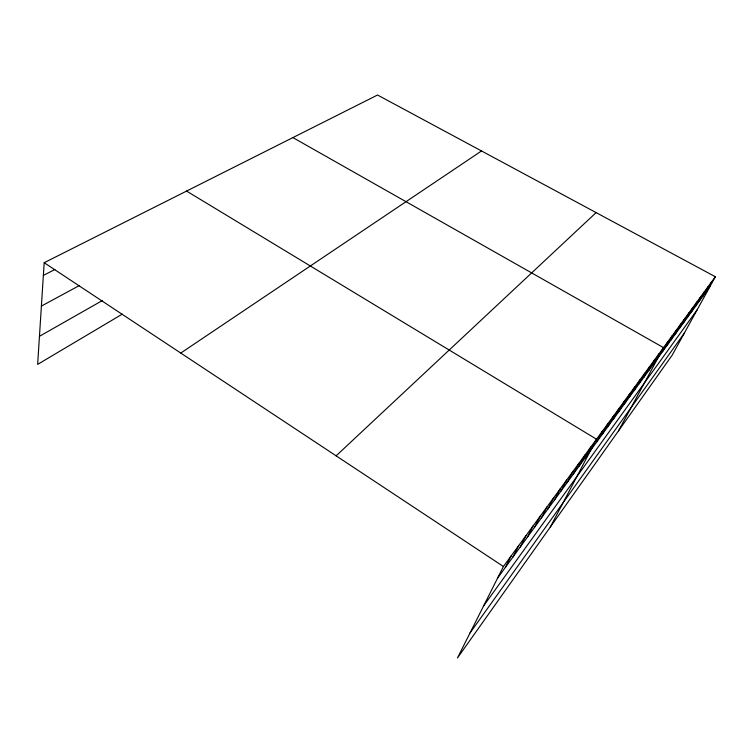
<?xml version="1.0" encoding="UTF-8"?>
<svg xmlns="http://www.w3.org/2000/svg" width="753" height="753" viewBox="0 0 753 753"><rect width="100%" height="100%" fill="white"/><g stroke="black" fill="none" stroke-linecap="round" stroke-linejoin="round"><path stroke-width="1.13" d="M715.35 276.746L503.418 566.501L457.457 657.981L672.222 355.105L715.35 276.746L377.535 95.019L44.182 262.703L37.65 364.386L122.287 314.133M505.329 567.461L511.155 555.93M512.868 557.126L518.685 545.624M520.219 547.026L526.046 535.571M527.392 537.181L533.218 525.754M534.395 527.561L540.23 516.182M541.238 518.168L547.073 506.825M547.92 508.981L553.756 497.686M554.462 500.011L560.288 488.753M560.844 491.248L566.67 480.028M567.094 482.673L572.901 471.5M573.193 474.286L579.01 463.161M579.17 466.088L584.968 455.01M585.015 458.059L590.804 447.028M550.264 527.1L596.517 439.215L186.575 191.074M596.592 442.171L602.362 431.234M602.315 434.312L608.066 423.431M607.916 426.622L613.657 415.788M613.394 419.092L619.126 408.314M618.759 411.731L624.472 401.001M624.011 404.512L629.715 393.838M629.16 397.452L634.845 386.826M634.195 390.534L639.862 379.954M639.137 383.748L644.784 373.224M643.975 377.112L649.604 366.636M648.719 370.598L654.329 360.179M653.369 364.207L658.96 353.844M618.514 430.838L663.506 347.632L292.908 137.592M662.395 351.811L667.958 341.551M666.782 345.787L672.325 335.574M671.092 339.876L676.608 329.72M675.309 334.078L680.806 323.969M679.46 328.393L684.938 318.331M683.526 322.802L688.986 312.796M687.517 317.324L692.958 307.365M691.442 311.94L696.854 302.028M695.292 306.65L700.695 296.795M699.076 301.454L704.45 291.646M702.794 296.343L708.149 286.592M706.446 291.336L711.783 281.631M470.032 632.953L684.27 333.202M483.671 605.807L697.127 309.86M497.611 578.059L710.032 286.404M336.12 455.829L596.112 212.61M180.767 353.053L481.515 150.958M39.448 336.318L102.464 300.485M41.396 306.104L79.31 285.556M43.363 275.419L54.856 269.508M44.182 262.703L503.418 566.501"/></g></svg>
